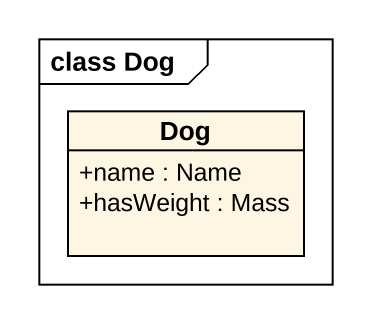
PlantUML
@startuml
mainframe class Dog
hide circle
hide empty members
skinparam classAttributeIconSize 0
class Dog {
  +name : Name
  +hasWeight : Mass
}
@enduml
